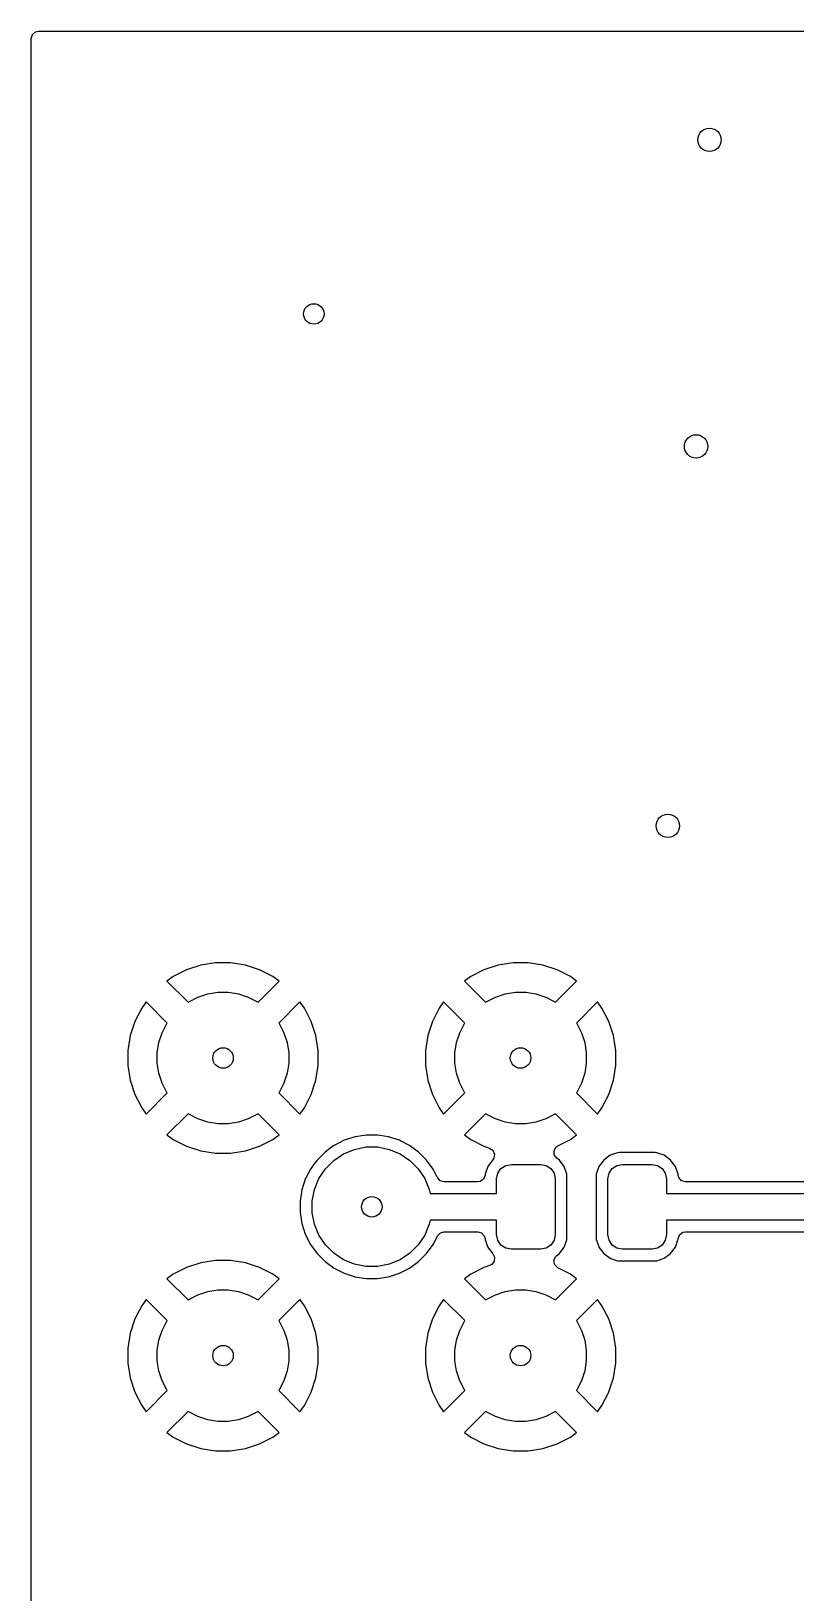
# Model space of a CAD drawing. Extents: x 0.21 to 2.59, y 0.21 to 1.79.
# Drawn here: x 0.21 to 0.724, y 0.741 to 1.79 of the extents above; entities that cross this region are included whole.
import ezdxf

# ---------------------------------------------------------------- set-up
doc = ezdxf.new("R2010")
doc.units = 0
doc.header["$MEASUREMENT"] = 0
doc.layers.add('BLACK', color=7, linetype='CONTINUOUS')

msp = doc.modelspace()

# ---------------------------------------------------------------- linework, layer by layer
at = {"layer": 'BLACK', "linetype": 'CONTINUOUS'}
for p, q in [((0.21, 1.7851), (0.2108, 1.7877)), ((0.21, 1.6761), (0.21, 1.7851)), ((0.2108, 1.7877), (0.2129, 1.7895)), ((0.2129, 1.7895), (0.2149, 1.79)), ((0.2149, 1.79), (2.5851, 1.79)), ((0.21, 1.6476), (0.21, 1.6761)), ((0.21, 1.5709), (0.21, 1.6476)), ((0.21, 1.5139), (0.21, 1.5709)), ((0.21, 1.431), (0.21, 1.5139)), ((0.21, 1.2776), (0.21, 1.431)), ((0.21, 1.1948), (0.21, 1.2776)), ((0.21, 1.105), (0.21, 1.1948)), ((0.3055, 1.1547), (0.3013, 1.1517)), ((0.3144, 1.1593), (0.3055, 1.1547)), ((0.324, 1.1624), (0.3144, 1.1593)), ((0.3144, 1.1593), (0.3144, 1.1593)), ((0.334, 1.164), (0.324, 1.1624)), ((0.344, 1.164), (0.334, 1.164)), ((0.354, 1.1624), (0.344, 1.164)), ((0.3636, 1.1593), (0.354, 1.1624)), ((0.3725, 1.1547), (0.3636, 1.1593)), ((0.3636, 1.1593), (0.3636, 1.1593)), ((0.3767, 1.1517), (0.3725, 1.1547)), ((0.5055, 1.1547), (0.5013, 1.1517)), ((0.5144, 1.1593), (0.5055, 1.1547)), ((0.524, 1.1624), (0.5144, 1.1593)), ((0.5144, 1.1593), (0.5144, 1.1593)), ((0.534, 1.164), (0.524, 1.1624)), ((0.544, 1.164), (0.534, 1.164)), ((0.554, 1.1624), (0.544, 1.164)), ((0.5636, 1.1593), (0.554, 1.1624)), ((0.5725, 1.1547), (0.5636, 1.1593)), ((0.5636, 1.1593), (0.5636, 1.1593)), ((0.5767, 1.1517), (0.5725, 1.1547)), ((0.3013, 1.1517), (0.3013, 1.1517)), ((0.3013, 1.1517), (0.3155, 1.1375)), ((0.3287, 1.1431), (0.3355, 1.1442)), ((0.3355, 1.1442), (0.3425, 1.1442)), ((0.3425, 1.1442), (0.3493, 1.1431)), ((0.3625, 1.1375), (0.3767, 1.1517)), ((0.5013, 1.1517), (0.5013, 1.1517)), ((0.5013, 1.1517), (0.5155, 1.1375)), ((0.5287, 1.1431), (0.5355, 1.1442)), ((0.5355, 1.1442), (0.5425, 1.1442)), ((0.5425, 1.1442), (0.5493, 1.1431)), ((0.5625, 1.1375), (0.5767, 1.1517)), ((0.2843, 1.1335), (0.2797, 1.1246)), ((0.2873, 1.1377), (0.2843, 1.1335)), ((0.3015, 1.1235), (0.2873, 1.1377)), ((0.2873, 1.1377), (0.2873, 1.1377)), ((0.3155, 1.1375), (0.3159, 1.1378)), ((0.3159, 1.1378), (0.3221, 1.1409)), ((0.3221, 1.1409), (0.3287, 1.1431)), ((0.3493, 1.1431), (0.3559, 1.1409)), ((0.3559, 1.1409), (0.3621, 1.1378)), ((0.3621, 1.1378), (0.3625, 1.1375)), ((0.3907, 1.1377), (0.3765, 1.1235)), ((0.3937, 1.1335), (0.3907, 1.1377)), ((0.3907, 1.1377), (0.3907, 1.1377)), ((0.3983, 1.1246), (0.3937, 1.1335)), ((0.4843, 1.1335), (0.4797, 1.1246)), ((0.4873, 1.1377), (0.4843, 1.1335)), ((0.5015, 1.1235), (0.4873, 1.1377)), ((0.4873, 1.1377), (0.4873, 1.1377)), ((0.5155, 1.1375), (0.5159, 1.1378)), ((0.5159, 1.1378), (0.5221, 1.1409)), ((0.5221, 1.1409), (0.5287, 1.1431)), ((0.5493, 1.1431), (0.5559, 1.1409)), ((0.5559, 1.1409), (0.5621, 1.1378)), ((0.5621, 1.1378), (0.5625, 1.1375)), ((0.5907, 1.1377), (0.5765, 1.1235)), ((0.5937, 1.1335), (0.5907, 1.1377)), ((0.5907, 1.1377), (0.5907, 1.1377)), ((0.5983, 1.1246), (0.5937, 1.1335)), ((0.2797, 1.1246), (0.2766, 1.115)), ((0.2797, 1.1246), (0.2797, 1.1246)), ((0.2981, 1.1169), (0.3012, 1.1231)), ((0.3012, 1.1231), (0.3015, 1.1235)), ((0.3765, 1.1235), (0.3768, 1.1231)), ((0.3768, 1.1231), (0.3799, 1.1169)), ((0.4014, 1.115), (0.3983, 1.1246)), ((0.3983, 1.1246), (0.3983, 1.1246)), ((0.4797, 1.1246), (0.4766, 1.115)), ((0.4797, 1.1246), (0.4797, 1.1246)), ((0.4981, 1.1169), (0.5012, 1.1231)), ((0.5012, 1.1231), (0.5015, 1.1235)), ((0.5765, 1.1235), (0.5768, 1.1231)), ((0.5768, 1.1231), (0.5799, 1.1169)), ((0.6014, 1.115), (0.5983, 1.1246)), ((0.5983, 1.1246), (0.5983, 1.1246)), ((0.2766, 1.115), (0.275, 1.105)), ((0.2959, 1.1103), (0.2981, 1.1169)), ((0.3799, 1.1169), (0.3821, 1.1103)), ((0.403, 1.105), (0.4014, 1.115)), ((0.4766, 1.115), (0.475, 1.105)), ((0.4959, 1.1103), (0.4981, 1.1169)), ((0.5799, 1.1169), (0.5821, 1.1103)), ((0.603, 1.105), (0.6014, 1.115)), ((0.21, 1.0038), (0.21, 1.105)), ((0.275, 1.105), (0.275, 1.095)), ((0.2948, 1.1035), (0.2959, 1.1103)), ((0.2948, 1.0965), (0.2948, 1.1035)), ((0.3821, 1.1103), (0.3832, 1.1035)), ((0.3832, 1.1035), (0.3832, 1.0965)), ((0.403, 1.095), (0.403, 1.105)), ((0.475, 1.105), (0.475, 1.095)), ((0.4948, 1.1035), (0.4959, 1.1103)), ((0.4948, 1.0965), (0.4948, 1.1035)), ((0.5821, 1.1103), (0.5832, 1.1035)), ((0.5832, 1.1035), (0.5832, 1.0965)), ((0.603, 1.095), (0.603, 1.105)), ((0.275, 1.095), (0.2766, 1.085)), ((0.2959, 1.0897), (0.2948, 1.0965)), ((0.3832, 1.0965), (0.3821, 1.0897)), ((0.4014, 1.085), (0.403, 1.095)), ((0.475, 1.095), (0.4766, 1.085)), ((0.4959, 1.0897), (0.4948, 1.0965)), ((0.5832, 1.0965), (0.5821, 1.0897)), ((0.6014, 1.085), (0.603, 1.095)), ((0.2766, 1.085), (0.2797, 1.0754)), ((0.2981, 1.0831), (0.2959, 1.0897)), ((0.3012, 1.0769), (0.2981, 1.0831)), ((0.3799, 1.0831), (0.3768, 1.0769)), ((0.3821, 1.0897), (0.3799, 1.0831)), ((0.3983, 1.0754), (0.4014, 1.085)), ((0.4766, 1.085), (0.4797, 1.0754)), ((0.4981, 1.0831), (0.4959, 1.0897)), ((0.5012, 1.0769), (0.4981, 1.0831)), ((0.5799, 1.0831), (0.5768, 1.0769)), ((0.5821, 1.0897), (0.5799, 1.0831)), ((0.5983, 1.0754), (0.6014, 1.085)), ((0.2797, 1.0754), (0.2797, 1.0754)), ((0.2797, 1.0754), (0.2843, 1.0665)), ((0.2873, 1.0623), (0.3015, 1.0765)), ((0.3015, 1.0765), (0.3012, 1.0769)), ((0.3768, 1.0769), (0.3765, 1.0765)), ((0.3765, 1.0765), (0.3907, 1.0623)), ((0.3937, 1.0665), (0.3983, 1.0754)), ((0.3983, 1.0754), (0.3983, 1.0754)), ((0.4797, 1.0754), (0.4797, 1.0754)), ((0.4797, 1.0754), (0.4843, 1.0665)), ((0.4873, 1.0623), (0.5015, 1.0765)), ((0.5015, 1.0765), (0.5012, 1.0769)), ((0.5768, 1.0769), (0.5765, 1.0765)), ((0.5765, 1.0765), (0.5907, 1.0623)), ((0.5937, 1.0665), (0.5983, 1.0754)), ((0.5983, 1.0754), (0.5983, 1.0754)), ((0.2843, 1.0665), (0.2873, 1.0623)), ((0.2873, 1.0623), (0.2873, 1.0623)), ((0.3155, 1.0625), (0.3013, 1.0483)), ((0.3159, 1.0622), (0.3155, 1.0625)), ((0.3221, 1.0591), (0.3159, 1.0622)), ((0.3621, 1.0622), (0.3559, 1.0591)), ((0.3625, 1.0625), (0.3621, 1.0622)), ((0.3767, 1.0483), (0.3625, 1.0625)), ((0.3907, 1.0623), (0.3937, 1.0665)), ((0.3907, 1.0623), (0.3907, 1.0623)), ((0.4843, 1.0665), (0.4873, 1.0623)), ((0.4873, 1.0623), (0.4873, 1.0623)), ((0.5155, 1.0625), (0.5013, 1.0483)), ((0.5159, 1.0622), (0.5155, 1.0625)), ((0.5221, 1.0591), (0.5159, 1.0622)), ((0.5621, 1.0622), (0.5559, 1.0591)), ((0.5625, 1.0625), (0.5621, 1.0622)), ((0.5767, 1.0483), (0.5625, 1.0625)), ((0.5907, 1.0623), (0.5937, 1.0665)), ((0.5907, 1.0623), (0.5907, 1.0623)), ((0.3287, 1.0569), (0.3221, 1.0591)), ((0.3355, 1.0558), (0.3287, 1.0569)), ((0.3425, 1.0558), (0.3355, 1.0558)), ((0.3493, 1.0569), (0.3425, 1.0558)), ((0.3559, 1.0591), (0.3493, 1.0569)), ((0.5287, 1.0569), (0.5221, 1.0591)), ((0.5355, 1.0558), (0.5287, 1.0569)), ((0.5425, 1.0558), (0.5355, 1.0558)), ((0.5493, 1.0569), (0.5425, 1.0558)), ((0.5559, 1.0591), (0.5493, 1.0569)), ((0.3013, 1.0483), (0.3055, 1.0453)), ((0.3055, 1.0453), (0.3144, 1.0407)), ((0.3144, 1.0407), (0.3144, 1.0407)), ((0.3144, 1.0407), (0.324, 1.0376)), ((0.354, 1.0376), (0.3636, 1.0407)), ((0.3636, 1.0407), (0.3725, 1.0453)), ((0.3636, 1.0407), (0.3636, 1.0407)), ((0.3725, 1.0453), (0.3767, 1.0483)), ((0.3767, 1.0483), (0.3767, 1.0483)), ((0.4119, 1.04), (0.4076, 1.0368)), ((0.4137, 1.0413), (0.4119, 1.04)), ((0.4205, 1.0447), (0.4137, 1.0413)), ((0.4277, 1.0471), (0.4205, 1.0447)), ((0.4273, 1.0386), (0.435, 1.0402)), ((0.4338, 1.048), (0.4277, 1.0471)), ((0.4352, 1.0482), (0.4338, 1.048)), ((0.435, 1.0402), (0.443, 1.0402)), ((0.4428, 1.0482), (0.4352, 1.0482)), ((0.4445, 1.048), (0.4428, 1.0482)), ((0.443, 1.0402), (0.4507, 1.0386)), ((0.4503, 1.0471), (0.4445, 1.048)), ((0.4575, 1.0447), (0.4503, 1.0471)), ((0.4503, 1.0471), (0.4503, 1.0471)), ((0.4503, 1.0471), (0.4503, 1.0471)), ((0.4582, 1.0444), (0.4575, 1.0447)), ((0.4575, 1.0447), (0.4575, 1.0447)), ((0.4575, 1.0447), (0.4575, 1.0447)), ((0.4643, 1.0413), (0.4582, 1.0444)), ((0.4704, 1.0368), (0.4643, 1.0413)), ((0.5013, 1.0483), (0.5055, 1.0453)), ((0.5055, 1.0453), (0.5144, 1.0407)), ((0.5144, 1.0407), (0.5144, 1.0407)), ((0.5144, 1.0407), (0.5182, 1.0395)), ((0.5182, 1.0395), (0.5204, 1.038)), ((0.5615, 1.0376), (0.5628, 1.04)), ((0.5628, 1.04), (0.564, 1.041)), ((0.564, 1.041), (0.5725, 1.0453)), ((0.5725, 1.0453), (0.5767, 1.0483)), ((0.5767, 1.0483), (0.5767, 1.0483)), ((0.324, 1.0376), (0.334, 1.036)), ((0.334, 1.036), (0.344, 1.036)), ((0.344, 1.036), (0.354, 1.0376)), ((0.4003, 1.0288), (0.3977, 1.0253)), ((0.4022, 1.0314), (0.4003, 1.0288)), ((0.4076, 1.0368), (0.4022, 1.0314)), ((0.4022, 1.0314), (0.4022, 1.0314)), ((0.4022, 1.0314), (0.4022, 1.0314)), ((0.4076, 1.0368), (0.4076, 1.0368)), ((0.4076, 1.0368), (0.4076, 1.0368)), ((0.4078, 1.0256), (0.4134, 1.0312)), ((0.4134, 1.0312), (0.42, 1.0356)), ((0.42, 1.0356), (0.4273, 1.0386)), ((0.4507, 1.0386), (0.458, 1.0356)), ((0.458, 1.0356), (0.4646, 1.0312)), ((0.4646, 1.0312), (0.4702, 1.0256)), ((0.4758, 1.0314), (0.4704, 1.0368)), ((0.4803, 1.0253), (0.4758, 1.0314)), ((0.5201, 1.0314), (0.5169, 1.0271)), ((0.521, 1.0327), (0.5201, 1.0314)), ((0.5201, 1.0314), (0.5201, 1.0314)), ((0.5204, 1.038), (0.5215, 1.0354)), ((0.5215, 1.0354), (0.521, 1.0327)), ((0.529, 1.0278), (0.5328, 1.0285)), ((0.5328, 1.0285), (0.5524, 1.0285)), ((0.5524, 1.0285), (0.5562, 1.0278)), ((0.5617, 1.0349), (0.5615, 1.0376)), ((0.5634, 1.0327), (0.5617, 1.0349)), ((0.5651, 1.0314), (0.5634, 1.0327)), ((0.5683, 1.0271), (0.5651, 1.0314)), ((0.5949, 1.0314), (0.5917, 1.0271)), ((0.5992, 1.0346), (0.5949, 1.0314)), ((0.6042, 1.0363), (0.5992, 1.0346)), ((0.5992, 1.0346), (0.5992, 1.0346)), ((0.6038, 1.0278), (0.6076, 1.0285)), ((0.6054, 1.0364), (0.6042, 1.0363)), ((0.6042, 1.0363), (0.6042, 1.0363)), ((0.6294, 1.0364), (0.6054, 1.0364)), ((0.6054, 1.0364), (0.6054, 1.0364)), ((0.6076, 1.0285), (0.6272, 1.0285)), ((0.6272, 1.0285), (0.631, 1.0278)), ((0.6306, 1.0363), (0.6294, 1.0364)), ((0.6294, 1.0364), (0.6294, 1.0364)), ((0.6356, 1.0346), (0.6306, 1.0363)), ((0.6399, 1.0314), (0.6356, 1.0346)), ((0.6356, 1.0346), (0.6356, 1.0346)), ((0.6431, 1.0271), (0.6399, 1.0314)), ((0.3943, 1.0185), (0.3919, 1.0113)), ((0.3977, 1.0253), (0.3943, 1.0185)), ((0.4004, 1.0117), (0.4034, 1.019)), ((0.4034, 1.019), (0.4078, 1.0256)), ((0.4702, 1.0256), (0.4746, 1.019)), ((0.4746, 1.019), (0.4776, 1.0117)), ((0.483, 1.0199), (0.4803, 1.0253)), ((0.4833, 1.0194), (0.483, 1.0199)), ((0.485, 1.0175), (0.4833, 1.0194)), ((0.514, 1.0186), (0.5118, 1.017)), ((0.5151, 1.0212), (0.514, 1.0186)), ((0.5169, 1.0271), (0.5151, 1.022)), ((0.5151, 1.022), (0.5151, 1.022)), ((0.5151, 1.022), (0.5151, 1.0212)), ((0.5169, 1.0271), (0.5169, 1.0271)), ((0.5229, 1.0187), (0.5237, 1.0225)), ((0.5229, 1.0089), (0.5229, 1.0187)), ((0.5237, 1.0225), (0.5258, 1.0257)), ((0.5258, 1.0257), (0.529, 1.0278)), ((0.5562, 1.0278), (0.5594, 1.0257)), ((0.5594, 1.0257), (0.5615, 1.0225)), ((0.5615, 1.0225), (0.5623, 1.0187)), ((0.5623, 1.0187), (0.5623, 0.9813)), ((0.5685, 1.0265), (0.5683, 1.0271)), ((0.5701, 1.022), (0.5685, 1.0265)), ((0.5702, 1.0208), (0.5701, 1.022)), ((0.5701, 1.022), (0.5701, 1.022)), ((0.5702, 0.9792), (0.5702, 1.0208)), ((0.5899, 1.022), (0.5898, 1.0208)), ((0.5898, 1.0208), (0.5898, 0.9792)), ((0.5917, 1.0271), (0.5899, 1.022)), ((0.5899, 1.022), (0.5899, 1.022)), ((0.5917, 1.0271), (0.5917, 1.0271)), ((0.5977, 1.0187), (0.5985, 1.0225)), ((0.5977, 0.9813), (0.5977, 1.0187)), ((0.5985, 1.0225), (0.6006, 1.0257)), ((0.6006, 1.0257), (0.6038, 1.0278)), ((0.631, 1.0278), (0.6342, 1.0257)), ((0.6342, 1.0257), (0.6363, 1.0225)), ((0.6363, 1.0225), (0.6371, 1.0187)), ((0.6371, 1.0187), (0.6371, 1.0089)), ((0.6433, 1.0265), (0.6431, 1.0271)), ((0.6449, 1.022), (0.6433, 1.0265)), ((0.6449, 1.0212), (0.6449, 1.022)), ((0.6449, 1.022), (0.6449, 1.022)), ((0.6454, 1.0196), (0.6449, 1.0212)), ((0.6472, 1.0175), (0.6454, 1.0196)), ((0.3919, 1.0113), (0.3908, 1.0038)), ((0.3988, 1.004), (0.4004, 1.0117)), ((0.4776, 1.0117), (0.4782, 1.0089)), ((0.4782, 1.0089), (0.5229, 1.0089)), ((0.4876, 1.0168), (0.485, 1.0175)), ((0.5102, 1.0168), (0.4876, 1.0168)), ((0.5118, 1.017), (0.5102, 1.0168)), ((0.6371, 1.0089), (0.8686, 1.0089)), ((0.6498, 1.0168), (0.6472, 1.0175)), ((0.7423, 1.0168), (0.6498, 1.0168)), ((0.21, 0.905), (0.21, 1.0038)), ((0.3908, 1.0038), (0.3908, 0.9962)), ((0.3988, 0.996), (0.3988, 1.004)), ((0.3908, 0.9962), (0.3919, 0.9887)), ((0.3919, 0.9887), (0.3919, 0.9887)), ((0.3919, 0.9887), (0.3943, 0.9815)), ((0.4004, 0.9883), (0.3988, 0.996)), ((0.4034, 0.981), (0.4004, 0.9883)), ((0.4776, 0.9883), (0.4746, 0.981)), ((0.4782, 0.9911), (0.4776, 0.9883)), ((0.5229, 0.9911), (0.4782, 0.9911)), ((0.5229, 0.9813), (0.5229, 0.9911)), ((0.8674, 0.9911), (0.6371, 0.9911)), ((0.6371, 0.9911), (0.6371, 0.9813)), ((0.3943, 0.9815), (0.3977, 0.9747)), ((0.4078, 0.9744), (0.4034, 0.981)), ((0.4746, 0.981), (0.4702, 0.9744)), ((0.4803, 0.9747), (0.4833, 0.9806)), ((0.4833, 0.9806), (0.4851, 0.9826)), ((0.4851, 0.9826), (0.4876, 0.9832)), ((0.4876, 0.9832), (0.5102, 0.9832)), ((0.5102, 0.9832), (0.5128, 0.9825)), ((0.5128, 0.9825), (0.5146, 0.9804)), ((0.5146, 0.9804), (0.5151, 0.9788)), ((0.5151, 0.9788), (0.5151, 0.978)), ((0.5151, 0.978), (0.5151, 0.978)), ((0.5151, 0.978), (0.5165, 0.9739)), ((0.5237, 0.9775), (0.5229, 0.9813)), ((0.5258, 0.9743), (0.5237, 0.9775)), ((0.5615, 0.9775), (0.5594, 0.9743)), ((0.5623, 0.9813), (0.5615, 0.9775)), ((0.5683, 0.9729), (0.57, 0.9777)), ((0.57, 0.9777), (0.5701, 0.978)), ((0.5701, 0.978), (0.5702, 0.9792)), ((0.5701, 0.978), (0.5701, 0.978)), ((0.5898, 0.9792), (0.5899, 0.978)), ((0.5899, 0.978), (0.5899, 0.978)), ((0.5899, 0.978), (0.5913, 0.9739)), ((0.5985, 0.9775), (0.5977, 0.9813)), ((0.6006, 0.9743), (0.5985, 0.9775)), ((0.6363, 0.9775), (0.6342, 0.9743)), ((0.6371, 0.9813), (0.6363, 0.9775)), ((0.6431, 0.9729), (0.6448, 0.9777)), ((0.6448, 0.9777), (0.6449, 0.978)), ((0.6449, 0.9788), (0.646, 0.9814)), ((0.6449, 0.978), (0.6449, 0.9788)), ((0.6449, 0.978), (0.6449, 0.978)), ((0.646, 0.9814), (0.6482, 0.983)), ((0.6482, 0.983), (0.6498, 0.9832)), ((0.6498, 0.9832), (0.7423, 0.9832)), ((0.3977, 0.9747), (0.4022, 0.9686)), ((0.4022, 0.9686), (0.4076, 0.9632)), ((0.4134, 0.9688), (0.4078, 0.9744)), ((0.42, 0.9644), (0.4134, 0.9688)), ((0.4646, 0.9688), (0.458, 0.9644)), ((0.4702, 0.9744), (0.4646, 0.9688)), ((0.4704, 0.9632), (0.4758, 0.9686)), ((0.4758, 0.9686), (0.4803, 0.9747)), ((0.5165, 0.9739), (0.5169, 0.9729)), ((0.5169, 0.9729), (0.5201, 0.9686)), ((0.5201, 0.9686), (0.5201, 0.9686)), ((0.5201, 0.9686), (0.5201, 0.9686)), ((0.5201, 0.9686), (0.5201, 0.9686)), ((0.5201, 0.9686), (0.5203, 0.9683)), ((0.5203, 0.9683), (0.5203, 0.9683)), ((0.5203, 0.9683), (0.5214, 0.9662)), ((0.5214, 0.9662), (0.5212, 0.9634)), ((0.529, 0.9722), (0.5258, 0.9743)), ((0.5328, 0.9715), (0.529, 0.9722)), ((0.5524, 0.9715), (0.5328, 0.9715)), ((0.5562, 0.9722), (0.5524, 0.9715)), ((0.5594, 0.9743), (0.5562, 0.9722)), ((0.5614, 0.9636), (0.5623, 0.9662)), ((0.5623, 0.9662), (0.5634, 0.9673)), ((0.5634, 0.9673), (0.5651, 0.9686)), ((0.5651, 0.9686), (0.5683, 0.9729)), ((0.5913, 0.9739), (0.5917, 0.9729)), ((0.5917, 0.9729), (0.5949, 0.9686)), ((0.5949, 0.9686), (0.5992, 0.9654)), ((0.5992, 0.9654), (0.6009, 0.9649)), ((0.6038, 0.9722), (0.6006, 0.9743)), ((0.6076, 0.9715), (0.6038, 0.9722)), ((0.6272, 0.9715), (0.6076, 0.9715)), ((0.631, 0.9722), (0.6272, 0.9715)), ((0.6342, 0.9743), (0.631, 0.9722)), ((0.6331, 0.9646), (0.6356, 0.9654)), ((0.6356, 0.9654), (0.6399, 0.9686)), ((0.6399, 0.9686), (0.6431, 0.9729)), ((0.3144, 0.9593), (0.3055, 0.9547)), ((0.324, 0.9624), (0.3144, 0.9593)), ((0.3144, 0.9593), (0.3144, 0.9593)), ((0.334, 0.964), (0.324, 0.9624)), ((0.344, 0.964), (0.334, 0.964)), ((0.354, 0.9624), (0.344, 0.964)), ((0.3636, 0.9593), (0.354, 0.9624)), ((0.3725, 0.9547), (0.3636, 0.9593)), ((0.3636, 0.9593), (0.3636, 0.9593)), ((0.4076, 0.9632), (0.4137, 0.9587)), ((0.4137, 0.9587), (0.4205, 0.9553)), ((0.4273, 0.9614), (0.42, 0.9644)), ((0.4205, 0.9553), (0.4277, 0.9529)), ((0.435, 0.9598), (0.4273, 0.9614)), ((0.443, 0.9598), (0.435, 0.9598)), ((0.4507, 0.9614), (0.443, 0.9598)), ((0.4503, 0.9529), (0.4575, 0.9553)), ((0.458, 0.9644), (0.4507, 0.9614)), ((0.4575, 0.9553), (0.4643, 0.9587)), ((0.4643, 0.9587), (0.4704, 0.9632)), ((0.5144, 0.9593), (0.5055, 0.9547)), ((0.5182, 0.9605), (0.5144, 0.9593)), ((0.5196, 0.9612), (0.5182, 0.9605)), ((0.5212, 0.9634), (0.5196, 0.9612)), ((0.562, 0.9609), (0.5614, 0.9636)), ((0.564, 0.959), (0.562, 0.9609)), ((0.5725, 0.9547), (0.564, 0.959)), ((0.6009, 0.9649), (0.6042, 0.9637)), ((0.6042, 0.9637), (0.6054, 0.9636)), ((0.6054, 0.9636), (0.6054, 0.9636)), ((0.6054, 0.9636), (0.6294, 0.9636)), ((0.6294, 0.9636), (0.6306, 0.9637)), ((0.6306, 0.9637), (0.6331, 0.9646)), ((0.6306, 0.9637), (0.6306, 0.9637)), ((0.3055, 0.9547), (0.3013, 0.9517)), ((0.3013, 0.9517), (0.3013, 0.9517)), ((0.3013, 0.9517), (0.3155, 0.9375)), ((0.3625, 0.9375), (0.3767, 0.9517)), ((0.3767, 0.9517), (0.3725, 0.9547)), ((0.4277, 0.9529), (0.4352, 0.9518)), ((0.4352, 0.9518), (0.4352, 0.9518)), ((0.4352, 0.9518), (0.4428, 0.9518)), ((0.4428, 0.9518), (0.4503, 0.9529)), ((0.4428, 0.9518), (0.4428, 0.9518)), ((0.5055, 0.9547), (0.5013, 0.9517)), ((0.5013, 0.9517), (0.5013, 0.9517)), ((0.5013, 0.9517), (0.5155, 0.9375)), ((0.5625, 0.9375), (0.5767, 0.9517)), ((0.5767, 0.9517), (0.5725, 0.9547)), ((0.2873, 0.9377), (0.2843, 0.9335)), ((0.3015, 0.9235), (0.2873, 0.9377)), ((0.2873, 0.9377), (0.2873, 0.9377)), ((0.3155, 0.9375), (0.3159, 0.9378)), ((0.3159, 0.9378), (0.3221, 0.9409)), ((0.3221, 0.9409), (0.3287, 0.9431)), ((0.3287, 0.9431), (0.3355, 0.9442)), ((0.3355, 0.9442), (0.3425, 0.9442)), ((0.3425, 0.9442), (0.3493, 0.9431)), ((0.3493, 0.9431), (0.3559, 0.9409)), ((0.3559, 0.9409), (0.3621, 0.9378)), ((0.3621, 0.9378), (0.3625, 0.9375)), ((0.3907, 0.9377), (0.3765, 0.9235)), ((0.3937, 0.9335), (0.3907, 0.9377)), ((0.3907, 0.9377), (0.3907, 0.9377)), ((0.4873, 0.9377), (0.4843, 0.9335)), ((0.5015, 0.9235), (0.4873, 0.9377)), ((0.4873, 0.9377), (0.4873, 0.9377)), ((0.5155, 0.9375), (0.5159, 0.9378)), ((0.5159, 0.9378), (0.5221, 0.9409)), ((0.5221, 0.9409), (0.5287, 0.9431)), ((0.5287, 0.9431), (0.5355, 0.9442)), ((0.5355, 0.9442), (0.5425, 0.9442)), ((0.5425, 0.9442), (0.5493, 0.9431)), ((0.5493, 0.9431), (0.5559, 0.9409)), ((0.5559, 0.9409), (0.5621, 0.9378)), ((0.5621, 0.9378), (0.5625, 0.9375)), ((0.5907, 0.9377), (0.5765, 0.9235)), ((0.5937, 0.9335), (0.5907, 0.9377)), ((0.5907, 0.9377), (0.5907, 0.9377)), ((0.2797, 0.9246), (0.2766, 0.915)), ((0.2843, 0.9335), (0.2797, 0.9246)), ((0.2797, 0.9246), (0.2797, 0.9246)), ((0.3012, 0.9231), (0.3015, 0.9235)), ((0.3765, 0.9235), (0.3768, 0.9231)), ((0.3983, 0.9246), (0.3937, 0.9335)), ((0.4014, 0.915), (0.3983, 0.9246)), ((0.3983, 0.9246), (0.3983, 0.9246)), ((0.4797, 0.9246), (0.4766, 0.915)), ((0.4843, 0.9335), (0.4797, 0.9246)), ((0.4797, 0.9246), (0.4797, 0.9246)), ((0.5012, 0.9231), (0.5015, 0.9235)), ((0.5765, 0.9235), (0.5768, 0.9231)), ((0.5983, 0.9246), (0.5937, 0.9335)), ((0.6014, 0.915), (0.5983, 0.9246)), ((0.5983, 0.9246), (0.5983, 0.9246)), ((0.2766, 0.915), (0.275, 0.905)), ((0.2959, 0.9103), (0.2981, 0.9169)), ((0.2981, 0.9169), (0.3012, 0.9231)), ((0.3768, 0.9231), (0.3799, 0.9169)), ((0.3799, 0.9169), (0.3821, 0.9103)), ((0.403, 0.905), (0.4014, 0.915)), ((0.4766, 0.915), (0.475, 0.905)), ((0.4959, 0.9103), (0.4981, 0.9169)), ((0.4981, 0.9169), (0.5012, 0.9231)), ((0.5768, 0.9231), (0.5799, 0.9169)), ((0.5799, 0.9169), (0.5821, 0.9103)), ((0.603, 0.905), (0.6014, 0.915)), ((0.21, 0.8052), (0.21, 0.905)), ((0.275, 0.905), (0.275, 0.895)), ((0.2948, 0.9035), (0.2959, 0.9103)), ((0.2948, 0.8965), (0.2948, 0.9035)), ((0.3821, 0.9103), (0.3832, 0.9035)), ((0.3832, 0.9035), (0.3832, 0.8965)), ((0.403, 0.895), (0.403, 0.905)), ((0.475, 0.905), (0.475, 0.895)), ((0.4948, 0.9035), (0.4959, 0.9103)), ((0.4948, 0.8965), (0.4948, 0.9035)), ((0.5821, 0.9103), (0.5832, 0.9035)), ((0.5832, 0.9035), (0.5832, 0.8965)), ((0.603, 0.895), (0.603, 0.905)), ((0.275, 0.895), (0.2766, 0.885)), ((0.2959, 0.8897), (0.2948, 0.8965)), ((0.3832, 0.8965), (0.3821, 0.8897)), ((0.4014, 0.885), (0.403, 0.895)), ((0.475, 0.895), (0.4766, 0.885)), ((0.4959, 0.8897), (0.4948, 0.8965)), ((0.5832, 0.8965), (0.5821, 0.8897)), ((0.6014, 0.885), (0.603, 0.895)), ((0.2766, 0.885), (0.2797, 0.8754)), ((0.2981, 0.8831), (0.2959, 0.8897)), ((0.3012, 0.8769), (0.2981, 0.8831)), ((0.3799, 0.8831), (0.3768, 0.8769)), ((0.3821, 0.8897), (0.3799, 0.8831)), ((0.3983, 0.8754), (0.4014, 0.885)), ((0.4766, 0.885), (0.4797, 0.8754)), ((0.4981, 0.8831), (0.4959, 0.8897)), ((0.5012, 0.8769), (0.4981, 0.8831)), ((0.5799, 0.8831), (0.5768, 0.8769)), ((0.5821, 0.8897), (0.5799, 0.8831)), ((0.5983, 0.8756), (0.6014, 0.885)), ((0.2797, 0.8754), (0.2797, 0.8754)), ((0.2797, 0.8754), (0.2843, 0.8665)), ((0.2873, 0.8623), (0.3015, 0.8765)), ((0.3015, 0.8765), (0.3012, 0.8769)), ((0.3768, 0.8769), (0.3765, 0.8765)), ((0.3765, 0.8765), (0.3907, 0.8623)), ((0.3937, 0.8665), (0.3983, 0.8754)), ((0.3983, 0.8754), (0.3983, 0.8754)), ((0.4797, 0.8754), (0.4797, 0.8754)), ((0.4797, 0.8754), (0.4843, 0.8665)), ((0.4873, 0.8623), (0.5015, 0.8765)), ((0.5015, 0.8765), (0.5012, 0.8769)), ((0.5768, 0.8769), (0.5765, 0.8765)), ((0.5765, 0.8765), (0.5907, 0.8623)), ((0.5937, 0.8665), (0.5983, 0.8754)), ((0.5983, 0.8754), (0.5983, 0.8756)), ((0.5983, 0.8754), (0.5983, 0.8754)), ((0.2843, 0.8665), (0.2873, 0.8623)), ((0.2873, 0.8623), (0.2873, 0.8623)), ((0.3155, 0.8625), (0.3013, 0.8483)), ((0.3159, 0.8622), (0.3155, 0.8625)), ((0.3221, 0.8591), (0.3159, 0.8622)), ((0.3621, 0.8622), (0.3559, 0.8591)), ((0.3625, 0.8625), (0.3621, 0.8622)), ((0.3767, 0.8483), (0.3625, 0.8625)), ((0.3907, 0.8623), (0.3937, 0.8665)), ((0.3907, 0.8623), (0.3907, 0.8623)), ((0.4843, 0.8665), (0.4873, 0.8623)), ((0.4873, 0.8623), (0.4873, 0.8623)), ((0.5155, 0.8625), (0.5013, 0.8483)), ((0.5159, 0.8622), (0.5155, 0.8625)), ((0.5221, 0.8591), (0.5159, 0.8622)), ((0.5621, 0.8622), (0.5559, 0.8591)), ((0.5625, 0.8625), (0.5621, 0.8622)), ((0.5767, 0.8483), (0.5625, 0.8625)), ((0.5907, 0.8623), (0.5937, 0.8665)), ((0.5907, 0.8623), (0.5907, 0.8623)), ((0.3287, 0.8569), (0.3221, 0.8591)), ((0.3355, 0.8558), (0.3287, 0.8569)), ((0.3425, 0.8558), (0.3355, 0.8558)), ((0.3493, 0.8569), (0.3425, 0.8558)), ((0.3559, 0.8591), (0.3493, 0.8569)), ((0.5287, 0.8569), (0.5221, 0.8591)), ((0.5355, 0.8558), (0.5287, 0.8569)), ((0.5425, 0.8558), (0.5355, 0.8558)), ((0.5493, 0.8569), (0.5425, 0.8558)), ((0.5559, 0.8591), (0.5493, 0.8569)), ((0.3013, 0.8483), (0.3055, 0.8453)), ((0.3055, 0.8453), (0.3144, 0.8407)), ((0.3144, 0.8407), (0.3144, 0.8407)), ((0.3144, 0.8407), (0.324, 0.8376)), ((0.354, 0.8376), (0.3636, 0.8407)), ((0.3636, 0.8407), (0.3725, 0.8453)), ((0.3636, 0.8407), (0.3636, 0.8407)), ((0.3725, 0.8453), (0.3767, 0.8483)), ((0.3767, 0.8483), (0.3767, 0.8483)), ((0.5013, 0.8483), (0.5055, 0.8453)), ((0.5055, 0.8453), (0.5144, 0.8407)), ((0.5144, 0.8407), (0.5144, 0.8407)), ((0.5144, 0.8407), (0.524, 0.8376)), ((0.554, 0.8376), (0.5636, 0.8407)), ((0.5636, 0.8407), (0.5725, 0.8453)), ((0.5636, 0.8407), (0.5636, 0.8407)), ((0.5725, 0.8453), (0.5767, 0.8483)), ((0.5767, 0.8483), (0.5767, 0.8483)), ((0.324, 0.8376), (0.334, 0.836)), ((0.334, 0.836), (0.344, 0.836)), ((0.344, 0.836), (0.354, 0.8376)), ((0.524, 0.8376), (0.534, 0.836)), ((0.534, 0.836), (0.544, 0.836)), ((0.544, 0.836), (0.554, 0.8376)), ((0.21, 0.7224), (0.21, 0.8052))]:
    msp.add_line(p, q, dxfattribs=at)
at = {"layer": 'BLACK'}
for centre, radius in [((0.666, 1.717), 0.00787), ((0.4, 1.6), 0.00689), ((0.657, 1.511), 0.00787), ((0.638, 1.256), 0.00787), ((0.339, 1.1), 0.00689), ((0.539, 1.1), 0.00689), ((0.439, 1), 0.00689), ((0.339, 0.9), 0.00689), ((0.539, 0.9), 0.00689)]:
    msp.add_circle(centre, radius, dxfattribs=at)

doc.saveas('drawing.dxf')
